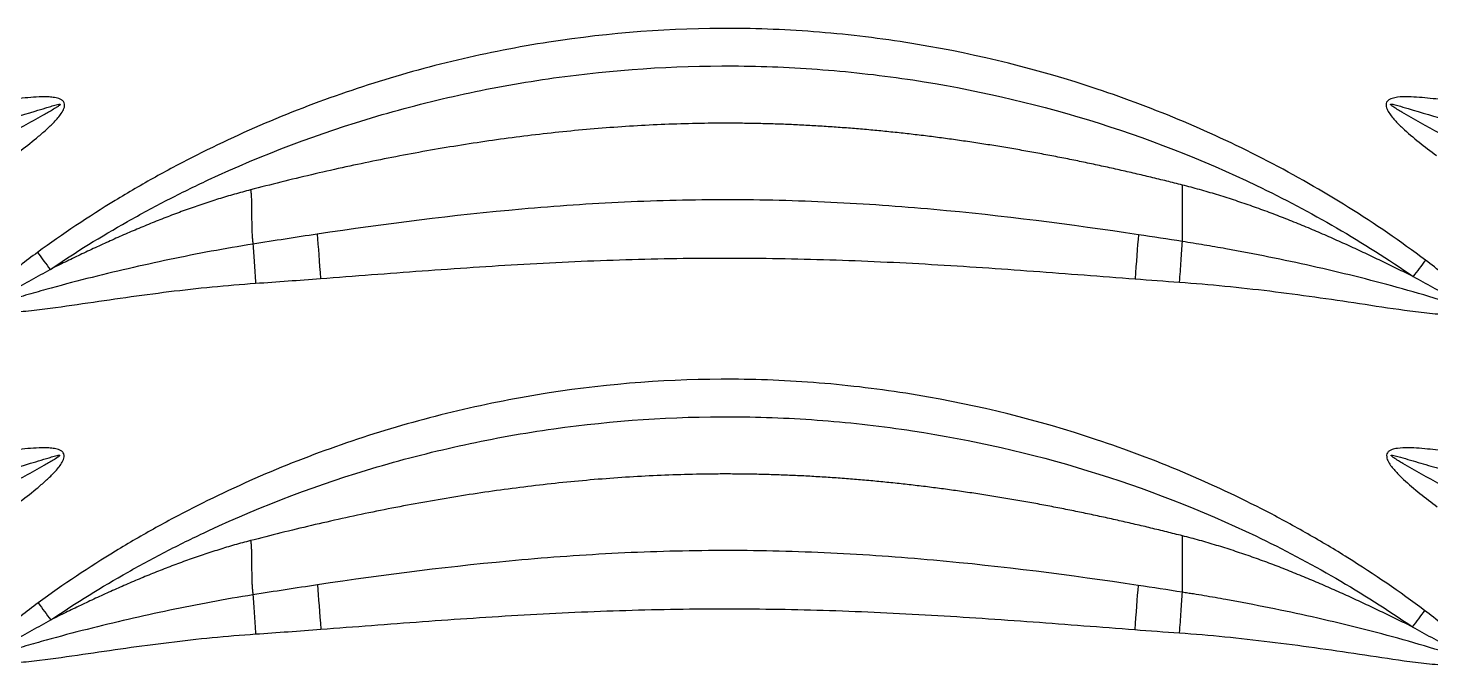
# Model space of a CAD drawing. Extents: x -2 to 78, y -19 to 124.
# Drawn here: x 28.669 to 33.668, y 35.581 to 37.851 of the extents above; entities that cross this region are included whole.
import ezdxf

# ---------------------------------------------------------------- set-up
doc = ezdxf.new("R2010")
doc.units = 0
doc.header["$MEASUREMENT"] = 0
doc.layers.add('1', color=4, linetype='Continuous')
doc.layers.add('GEOMETRY', color=2, linetype='Continuous', lineweight=25)

# ---------------------------------------------------------------- blocks, each defined once
blk = doc.blocks.new('2026 BEAM 220')
at = {"layer": 'GEOMETRY', "flags": 128}
for points in [[(31.6797, 37.1161), (31.6809, 37.099), (31.6823, 37.0809), (31.6838, 37.0618), (31.6853, 37.042), (31.6868, 37.0215), (31.6884, 37.0006), (31.69, 36.9794), (31.6916, 36.958)], [(34.6059, 37.1141), (34.6046, 37.097), (34.6033, 37.079), (34.6018, 37.06), (34.6003, 37.0403), (34.5988, 37.0199), (34.5972, 36.9991), (34.5956, 36.978), (34.594, 36.9568)], [(31.6807, 35.8663), (31.682, 35.8492), (31.6833, 35.8311), (31.6848, 35.812), (31.6863, 35.7922), (31.6878, 35.7717), (31.6894, 35.7508), (31.691, 35.7296), (31.6926, 35.7082)], [(34.6047, 35.8644), (34.6034, 35.8473), (34.602, 35.8292), (34.6006, 35.8102), (34.5991, 35.7905), (34.5975, 35.7702), (34.596, 35.7494), (34.5944, 35.7283), (34.5928, 35.707)]]:
    blk.add_lwpolyline(points, dxfattribs=at)
at = {"layer": 'GEOMETRY'}
for points, knots in [([(35.6288, 37.0234), (35.54, 37.0901), (35.4486, 37.1528), (35.2609, 37.2704), (35.1646, 37.3253), (34.869, 37.4788), (34.6663, 37.5641), (34.2506, 37.7026), (34.0374, 37.7559), (33.7642, 37.8015), (33.7092, 37.8096), (33.5995, 37.8235), (33.5446, 37.8294), (33.3801, 37.8436), (33.2706, 37.8487), (32.9422, 37.8506), (32.7237, 37.8341), (32.451, 37.7919), (32.3965, 37.7823), (32.2875, 37.761), (32.2334, 37.7493), (32.0721, 37.7111), (31.966, 37.6815), (31.6519, 37.5807), (31.4481, 37.4975), (31.2008, 37.3726), (31.1517, 37.3466), (31.0548, 37.2927), (31.0069, 37.2648), (30.8651, 37.1782), (30.7729, 37.1167), (30.6832, 37.0511)], [0, 0, 0, 0, 0.0625, 0.0625, 0.125, 0.125, 0.25, 0.25, 0.375, 0.375, 0.40625, 0.40625, 0.4375, 0.4375, 0.5, 0.5, 0.625, 0.625, 0.65625, 0.65625, 0.6875, 0.6875, 0.75, 0.75, 0.875, 0.875, 0.90625, 0.90625, 0.9375, 0.9375, 1, 1, 1, 1]), ([(30.7289, 36.9907), (30.8183, 37.0514), (30.91, 37.1081), (31.0506, 37.1876), (31.0981, 37.2132), (31.194, 37.2626), (31.2425, 37.2864), (31.4868, 37.4004), (31.6872, 37.4758), (31.9952, 37.5666), (32.0991, 37.5931), (32.3092, 37.6387), (32.4158, 37.6577), (32.735, 37.7026), (32.9481, 37.7168), (33.2682, 37.7151), (33.375, 37.7107), (33.5353, 37.6981), (33.5887, 37.693), (33.6957, 37.6807), (33.7493, 37.6736), (34.0156, 37.6331), (34.224, 37.5855), (34.6321, 37.4605), (34.8316, 37.3831), (35.1237, 37.243), (35.2191, 37.1926), (35.4054, 37.0846), (35.4964, 37.0268), (35.5851, 36.9651)], [0, 0, 0, 0, 0.0625, 0.0625, 0.09375, 0.09375, 0.125, 0.125, 0.25, 0.25, 0.3125, 0.3125, 0.375, 0.375, 0.5, 0.5, 0.5625, 0.5625, 0.59375, 0.59375, 0.625, 0.625, 0.75, 0.75, 0.875, 0.875, 0.9375, 0.9375, 1, 1, 1, 1]), ([(30.6164, 37.4092), (30.6378, 37.4252), (30.6589, 37.4415), (30.6898, 37.467), (30.7, 37.4757), (30.7199, 37.4935), (30.7297, 37.5026), (30.7483, 37.5217), (30.7573, 37.5317), (30.769, 37.548), (30.7726, 37.5536), (30.7768, 37.5628), (30.778, 37.566), (30.7795, 37.5725), (30.7799, 37.5759), (30.779, 37.5826), (30.7777, 37.5859), (30.7736, 37.5913), (30.771, 37.5934), (30.7623, 37.5986), (30.7557, 37.6005), (30.7426, 37.6033), (30.7359, 37.6041), (30.7225, 37.6051), (30.7158, 37.6053), (30.6957, 37.6054), (30.6822, 37.6048), (30.6555, 37.6031), (30.6422, 37.6019), (30.6022, 37.5978), (30.5757, 37.5944), (30.4962, 37.5837), (30.4432, 37.5757), (30.3374, 37.56), (30.2844, 37.5523), (30.1784, 37.5376), (30.1254, 37.5306), (29.9661, 37.5114), (29.8596, 37.5008), (29.7528, 37.4933)], [0, 0, 0, 0, 0.0625, 0.0625, 0.09375, 0.09375, 0.125, 0.125, 0.15625, 0.15625, 0.171875, 0.171875, 0.179687, 0.179687, 0.1875, 0.1875, 0.195312, 0.195312, 0.203125, 0.203125, 0.21875, 0.21875, 0.234375, 0.234375, 0.25, 0.25, 0.28125, 0.28125, 0.3125, 0.3125, 0.375, 0.375, 0.5, 0.5, 0.625, 0.625, 0.75, 0.75, 1, 1, 1, 1]), ([(36.4605, 37.499), (36.3565, 37.5062), (36.2527, 37.5168), (36.0976, 37.5361), (36.0459, 37.5432), (35.9427, 37.5579), (35.8912, 37.5657), (35.7881, 37.5811), (35.7365, 37.5889), (35.659, 37.5987), (35.6331, 37.6016), (35.5941, 37.6046), (35.5811, 37.6054), (35.555, 37.6059), (35.542, 37.6057), (35.5225, 37.6032), (35.5161, 37.602), (35.5068, 37.5989), (35.5037, 37.5977), (35.498, 37.5945), (35.4954, 37.5925), (35.4912, 37.5875), (35.4896, 37.5845), (35.4883, 37.578), (35.4884, 37.5746), (35.4902, 37.565), (35.493, 37.559), (35.4994, 37.5477), (35.5031, 37.5424), (35.5111, 37.5321), (35.5153, 37.5272), (35.5283, 37.5127), (35.5375, 37.5036), (35.5659, 37.4769), (35.5858, 37.4602), (35.6262, 37.4277), (35.6469, 37.412), (35.6678, 37.3966)], [0, 0, 0, 0, 0.25, 0.25, 0.375, 0.375, 0.5, 0.5, 0.625, 0.625, 0.6875, 0.6875, 0.71875, 0.71875, 0.75, 0.75, 0.765625, 0.765625, 0.773438, 0.773438, 0.78125, 0.78125, 0.789063, 0.789063, 0.796875, 0.796875, 0.8125, 0.8125, 0.828125, 0.828125, 0.84375, 0.84375, 0.875, 0.875, 0.9375, 0.9375, 1, 1, 1, 1]), ([(29.7629, 37.3489), (29.8656, 37.365), (29.9679, 37.3833), (30.1717, 37.4243), (30.2733, 37.447), (30.4246, 37.4844), (30.4749, 37.4975), (30.5752, 37.5252), (30.6251, 37.5397), (30.6873, 37.5584), (30.6998, 37.5622), (30.7184, 37.5678), (30.7247, 37.5697), (30.7371, 37.5733), (30.7434, 37.5751), (30.7528, 37.5775), (30.756, 37.5783), (30.76, 37.5789), (30.7608, 37.5789), (30.762, 37.5789), (30.7625, 37.5789), (30.7632, 37.5787), (30.7636, 37.5783), (30.7635, 37.5775), (30.7632, 37.5772), (30.7627, 37.5765), (30.7624, 37.5762), (30.7615, 37.5754), (30.7609, 37.5749), (30.7577, 37.5723), (30.7549, 37.5705), (30.7494, 37.567), (30.7467, 37.5653), (30.7327, 37.5568), (30.7213, 37.5503), (30.6872, 37.531), (30.6643, 37.5183), (30.6184, 37.4931), (30.5955, 37.4805), (30.5724, 37.4681)], [0, 0, 0, 0, 0.25, 0.25, 0.5, 0.5, 0.625, 0.625, 0.75, 0.75, 0.78125, 0.78125, 0.796875, 0.796875, 0.8125, 0.8125, 0.820312, 0.820312, 0.822266, 0.822266, 0.823242, 0.823242, 0.824219, 0.824219, 0.825195, 0.825195, 0.826172, 0.826172, 0.828125, 0.828125, 0.835937, 0.835937, 0.84375, 0.84375, 0.875, 0.875, 0.9375, 0.9375, 1, 1, 1, 1]), ([(35.7122, 37.457), (35.6674, 37.4816), (35.6226, 37.5065), (35.567, 37.5382), (35.5559, 37.5445), (35.5394, 37.5543), (35.5339, 37.5575), (35.523, 37.5642), (35.5175, 37.5676), (35.511, 37.5722), (35.5097, 37.5731), (35.5072, 37.5751), (35.5059, 37.5761), (35.5047, 37.5777), (35.5045, 37.5781), (35.5043, 37.5788), (35.5046, 37.5792), (35.5057, 37.5797), (35.5066, 37.5796), (35.5089, 37.5795), (35.5105, 37.5792), (35.5182, 37.5778), (35.5243, 37.5761), (35.5426, 37.5711), (35.5546, 37.5674), (35.6151, 37.5495), (35.6635, 37.5352), (35.7608, 37.5081), (35.8096, 37.4952), (35.9563, 37.4579), (36.0545, 37.4351), (36.2027, 37.404), (36.2522, 37.3942), (36.3266, 37.3803), (36.3514, 37.3758), (36.3886, 37.3694), (36.4073, 37.3662), (36.429, 37.3626), (36.4384, 37.3611), (36.4446, 37.36), (36.4477, 37.3595), (36.4508, 37.359)], [0, 0, 0, 0, 0.125, 0.125, 0.15625, 0.15625, 0.171875, 0.171875, 0.1875, 0.1875, 0.191406, 0.191406, 0.195313, 0.195313, 0.196289, 0.196289, 0.197266, 0.197266, 0.199219, 0.199219, 0.203125, 0.203125, 0.21875, 0.21875, 0.25, 0.25, 0.375, 0.375, 0.5, 0.5, 0.75, 0.75, 0.875, 0.875, 0.9375, 0.9375, 0.96875, 0.984375, 0.992188, 0.992188, 1, 1, 1, 1]), ([(34.7629, 37.2911), (34.7442, 37.2958), (34.7069, 37.3052), (34.6507, 37.3188), (34.5944, 37.3321), (34.538, 37.345), (34.4815, 37.3575), (34.425, 37.3696), (34.3683, 37.3813), (34.3115, 37.3925), (34.2546, 37.4033), (34.1977, 37.4136), (34.1406, 37.4235), (34.0835, 37.4328), (34.0262, 37.4417), (33.9689, 37.4501), (33.9115, 37.4581), (33.854, 37.4655), (33.7964, 37.4724), (33.7387, 37.4787), (33.681, 37.4846), (33.6232, 37.4899), (33.5654, 37.4946), (33.5075, 37.4988), (33.4495, 37.5024), (33.3916, 37.5055), (33.3335, 37.5079), (33.2755, 37.5097), (33.2174, 37.511), (33.1594, 37.5115), (33.0833, 37.5115), (32.9891, 37.5098), (32.8769, 37.5056), (32.7648, 37.4991), (32.6529, 37.4904), (32.5412, 37.4797), (32.4298, 37.4671), (32.3187, 37.4525), (32.2079, 37.436), (32.0974, 37.4177), (31.9873, 37.3978), (31.8775, 37.3761), (31.7681, 37.3528), (31.6591, 37.328), (31.5504, 37.3018), (31.4782, 37.2832), (31.4422, 37.2739)], [0, 0, 0, 0, 0.017238, 0.034478, 0.05172, 0.068963, 0.086206, 0.10345, 0.120693, 0.137935, 0.155177, 0.172417, 0.189658, 0.206897, 0.224137, 0.241378, 0.258619, 0.275862, 0.293105, 0.31035, 0.327594, 0.344839, 0.362082, 0.379325, 0.396567, 0.413808, 0.431048, 0.448287, 0.465525, 0.482763, 0.500001, 0.533328, 0.566659, 0.599993, 0.633332, 0.666672, 0.70001, 0.733344, 0.766672, 0.799998, 0.833326, 0.866658, 0.899997, 0.933337, 0.966673, 1, 1, 1, 1]), ([(31.4422, 37.2739), (31.4326, 37.2714), (31.4136, 37.2664), (31.3851, 37.2584), (31.3568, 37.2501), (31.3285, 37.2415), (31.3003, 37.2326), (31.2723, 37.2233), (31.2443, 37.2137), (31.2164, 37.2039), (31.1886, 37.1938), (31.1609, 37.1834), (31.1333, 37.1728), (31.1058, 37.1619), (31.0783, 37.1508), (31.051, 37.1395), (31.0237, 37.128), (30.9965, 37.1163), (30.9694, 37.1044), (30.9423, 37.0923), (30.9154, 37.08), (30.8885, 37.0676), (30.8616, 37.0551), (30.8349, 37.0424), (30.8082, 37.0296), (30.7815, 37.0167), (30.7549, 37.0036), (30.7372, 36.9949), (30.7284, 36.9905)], [0, 0, 0, 0, 0.038489, 0.076964, 0.115428, 0.153884, 0.192334, 0.23078, 0.269225, 0.30767, 0.346116, 0.384564, 0.423015, 0.461468, 0.499925, 0.538386, 0.576849, 0.615316, 0.653784, 0.692255, 0.730727, 0.769198, 0.80767, 0.84614, 0.884608, 0.923074, 0.961537, 1, 1, 1, 1]), ([(31.4422, 37.2739), (31.4425, 37.2719), (31.4432, 37.2677), (31.444, 37.261), (31.4446, 37.2539), (31.445, 37.2464), (31.4454, 37.2384), (31.4456, 37.2302), (31.4458, 37.2216), (31.4459, 37.2128), (31.446, 37.2037), (31.446, 37.1945), (31.4461, 37.1851), (31.4461, 37.1757), (31.4462, 37.1662), (31.4463, 37.1568), (31.4464, 37.1474), (31.4466, 37.1382), (31.4469, 37.1291), (31.4473, 37.1203), (31.4478, 37.1117), (31.4483, 37.1034), (31.449, 37.0955), (31.4498, 37.0879), (31.4505, 37.0831), (31.4508, 37.0807)], [0, 0, 0, 0, 0.03336, 0.068556, 0.105496, 0.144074, 0.184168, 0.225648, 0.268375, 0.312207, 0.356995, 0.402591, 0.448843, 0.495597, 0.542701, 0.590001, 0.637346, 0.684583, 0.731562, 0.778137, 0.824163, 0.869496, 0.914001, 0.957545, 1, 1, 1, 1]), ([(34.7629, 37.0899), (34.7629, 37.0923), (34.763, 37.0971), (34.763, 37.1045), (34.763, 37.1121), (34.763, 37.1199), (34.763, 37.1279), (34.763, 37.136), (34.7629, 37.1481), (34.7628, 37.1642), (34.7628, 37.1843), (34.7629, 37.2041), (34.7629, 37.2232), (34.7629, 37.2416), (34.7629, 37.259), (34.7629, 37.2755), (34.7629, 37.2859), (34.7629, 37.2911)], [0, 0, 0, 0, 0.041334, 0.082695, 0.124086, 0.165505, 0.206953, 0.24843, 0.289936, 0.389812, 0.486522, 0.580059, 0.670416, 0.75759, 0.841579, 0.922381, 1, 1, 1, 1]), ([(35.585, 36.965), (35.5661, 36.9743), (35.5282, 36.9931), (35.4712, 37.0208), (35.414, 37.048), (35.3565, 37.0746), (35.2988, 37.1007), (35.2407, 37.1259), (35.1823, 37.1504), (35.1236, 37.1739), (35.0645, 37.1965), (35.005, 37.2179), (34.9451, 37.2382), (34.8848, 37.2573), (34.8241, 37.2751), (34.7833, 37.2857), (34.7629, 37.2911)], [0, 0, 0, 0, 0.071434, 0.142876, 0.21432, 0.285764, 0.357202, 0.428632, 0.50005, 0.571457, 0.642854, 0.714247, 0.785644, 0.857057, 0.928503, 1, 1, 1, 1]), ([(34.6059, 37.1141), (34.3638, 37.1505), (34.121, 37.1819), (33.7549, 37.2149), (33.6325, 37.2236), (33.3877, 37.2353), (33.2652, 37.2385), (33.0203, 37.2387), (32.8977, 37.2358), (32.6526, 37.2243), (32.5304, 37.2159), (32.1645, 37.1834), (31.9218, 37.1523), (31.6797, 37.1161)], [0, 0, 0, 0, 0.25, 0.25, 0.375, 0.375, 0.5, 0.5, 0.625, 0.625, 0.75, 0.75, 1, 1, 1, 1]), ([(30.6832, 37.0511), (30.6622, 37.0358), (30.6414, 37.02), (30.6007, 36.9876), (30.5807, 36.9709), (30.5521, 36.9443), (30.5428, 36.9352), (30.5295, 36.9209), (30.5252, 36.916), (30.517, 36.9058), (30.5131, 36.9005), (30.5062, 36.8895), (30.5031, 36.8836), (30.5002, 36.8742), (30.4996, 36.871), (30.4996, 36.8645), (30.5003, 36.8611), (30.5033, 36.8552), (30.5055, 36.8527), (30.5107, 36.8487), (30.5136, 36.8471), (30.5226, 36.8433), (30.5289, 36.8418), (30.5418, 36.8397), (30.5483, 36.8391), (30.5612, 36.8383), (30.5677, 36.8382), (30.587, 36.8382), (30.5999, 36.8388), (30.6386, 36.8415), (30.6644, 36.8442), (30.7414, 36.8536), (30.7926, 36.8611), (30.895, 36.8761), (30.9462, 36.8837), (31.0486, 36.8981), (31.0999, 36.9049), (31.2539, 36.9239), (31.3568, 36.9342), (31.4602, 36.9412)], [0, 0, 0, 0, 0.0625, 0.0625, 0.125, 0.125, 0.15625, 0.15625, 0.171875, 0.171875, 0.1875, 0.1875, 0.203125, 0.203125, 0.210937, 0.210937, 0.21875, 0.21875, 0.226562, 0.226562, 0.234375, 0.234375, 0.25, 0.25, 0.265625, 0.265625, 0.28125, 0.28125, 0.3125, 0.3125, 0.375, 0.375, 0.5, 0.5, 0.625, 0.625, 0.75, 0.75, 1, 1, 1, 1]), ([(31.4507, 37.0807), (31.3514, 37.0648), (31.2523, 37.0463), (31.0552, 37.005), (30.957, 36.9823), (30.8105, 36.9452), (30.7618, 36.9323), (30.689, 36.9121), (30.6648, 36.9052), (30.6164, 36.8912), (30.5922, 36.8841), (30.5559, 36.8736), (30.5439, 36.87), (30.5286, 36.8663), (30.5255, 36.8656), (30.5208, 36.8648), (30.5192, 36.8646), (30.5173, 36.8646), (30.5169, 36.8647), (30.5161, 36.8649), (30.5157, 36.8651), (30.5155, 36.8659), (30.5157, 36.8663), (30.5161, 36.867), (30.5164, 36.8673), (30.5177, 36.8687), (30.5189, 36.8697), (30.5214, 36.8717), (30.5226, 36.8726), (30.5265, 36.8753), (30.5291, 36.877), (30.5423, 36.8855), (30.5531, 36.8918), (30.5747, 36.9044), (30.5856, 36.9107), (30.6183, 36.9293), (30.6402, 36.9415), (30.673, 36.9598), (30.684, 36.9659), (30.7059, 36.978), (30.7168, 36.9841), (30.7279, 36.9901)], [0, 0, 0, 0, 0.25, 0.25, 0.5, 0.5, 0.625, 0.625, 0.6875, 0.6875, 0.75, 0.75, 0.78125, 0.78125, 0.789063, 0.789063, 0.792969, 0.792969, 0.793945, 0.793945, 0.794922, 0.794922, 0.795898, 0.795898, 0.796875, 0.796875, 0.800781, 0.800781, 0.804688, 0.804688, 0.8125, 0.8125, 0.84375, 0.84375, 0.875, 0.875, 0.9375, 0.9375, 0.96875, 0.96875, 1, 1, 1, 1]), ([(31.4507, 37.0807), (31.4521, 37.0602), (31.4537, 37.0377), (31.4568, 36.9906), (31.4585, 36.9659), (31.4602, 36.9412)], [0, 0, 0, 0, 0.5, 0.5, 1, 1, 1, 1]), ([(34.7526, 36.945), (34.7545, 36.9708), (34.7563, 36.9966), (34.7598, 37.0456), (34.7614, 37.0689), (34.7629, 37.0899)], [0, 0, 0, 0, 0.5, 0.5, 1, 1, 1, 1]), ([(35.585, 36.965), (35.6081, 36.9525), (35.6311, 36.9399), (35.6771, 36.9145), (35.7001, 36.9018), (35.7344, 36.8824), (35.7458, 36.8759), (35.7598, 36.8673), (35.7625, 36.8656), (35.7666, 36.8628), (35.768, 36.8619), (35.7699, 36.8603), (35.7705, 36.8598), (35.7714, 36.859), (35.7717, 36.8587), (35.7723, 36.8581), (35.7725, 36.8577), (35.7726, 36.8571), (35.7726, 36.8569), (35.7723, 36.8566), (35.7721, 36.8565), (35.7715, 36.8563), (35.7711, 36.8563), (35.7699, 36.8563), (35.7691, 36.8564), (35.7666, 36.8568), (35.765, 36.8571), (35.7603, 36.8582), (35.7571, 36.8591), (35.7414, 36.8634), (35.7289, 36.8673), (35.7039, 36.8749), (35.6914, 36.8787), (35.629, 36.8977), (35.5788, 36.9124), (35.4781, 36.9402), (35.4276, 36.9534), (35.2755, 36.9912), (35.1735, 37.0139), (35.02, 37.0449), (34.9687, 37.0547), (34.8917, 37.0685), (34.8659, 37.073), (34.8274, 37.0795), (34.8145, 37.0817), (34.7887, 37.0858), (34.7759, 37.0879), (34.7629, 37.0899)], [0, 0, 0, 0, 0.0625, 0.0625, 0.125, 0.125, 0.15625, 0.15625, 0.164062, 0.164062, 0.167969, 0.167969, 0.169922, 0.169922, 0.170898, 0.170898, 0.171875, 0.171875, 0.172363, 0.172363, 0.172852, 0.172852, 0.173828, 0.173828, 0.175781, 0.175781, 0.179687, 0.179687, 0.1875, 0.1875, 0.21875, 0.21875, 0.25, 0.25, 0.375, 0.375, 0.5, 0.5, 0.75, 0.75, 0.875, 0.875, 0.9375, 0.9375, 0.96875, 0.96875, 1, 1, 1, 1]), ([(31.6916, 36.958), (31.8124, 36.9671), (31.9332, 36.9766), (32.1748, 36.9942), (32.2956, 37.0024), (32.5374, 37.0162), (32.6584, 37.0217), (32.9006, 37.0292), (33.0217, 37.0312), (33.2639, 37.031), (33.3849, 37.0289), (33.627, 37.0211), (33.7481, 37.0155), (33.99, 37.0015), (34.1108, 36.9932), (34.3524, 36.9754), (34.4732, 36.9659), (34.594, 36.9568)], [0, 0, 0, 0, 0.125, 0.125, 0.25, 0.25, 0.375, 0.375, 0.5, 0.5, 0.625, 0.625, 0.75, 0.75, 0.875, 0.875, 1, 1, 1, 1]), ([(34.7526, 36.945), (34.8601, 36.9374), (34.9672, 36.9266), (35.1275, 36.9071), (35.1808, 36.9), (35.2874, 36.885), (35.3406, 36.8771), (35.4471, 36.8611), (35.5003, 36.8529), (35.5803, 36.8419), (35.607, 36.8384), (35.6471, 36.8341), (35.6605, 36.8329), (35.6873, 36.8309), (35.7007, 36.8302), (35.7209, 36.8301), (35.7276, 36.8302), (35.741, 36.8309), (35.7478, 36.8316), (35.761, 36.8338), (35.7676, 36.8354), (35.7768, 36.8398), (35.7797, 36.8416), (35.7846, 36.8462), (35.7866, 36.849), (35.7887, 36.8555), (35.7889, 36.859), (35.7881, 36.8657), (35.7871, 36.8689), (35.7834, 36.8783), (35.78, 36.8841), (35.7687, 36.9007), (35.7598, 36.9107), (35.7414, 36.9299), (35.7318, 36.939), (35.712, 36.9569), (35.7019, 36.9655), (35.6712, 36.9911), (35.6501, 37.0075), (35.6288, 37.0234)], [0, 0, 0, 0, 0.25, 0.25, 0.375, 0.375, 0.5, 0.5, 0.625, 0.625, 0.6875, 0.6875, 0.71875, 0.71875, 0.75, 0.75, 0.765625, 0.765625, 0.78125, 0.78125, 0.796875, 0.796875, 0.804687, 0.804687, 0.8125, 0.8125, 0.820312, 0.820312, 0.828125, 0.828125, 0.84375, 0.84375, 0.875, 0.875, 0.90625, 0.90625, 0.9375, 0.9375, 1, 1, 1, 1]), ([(35.6259, 35.7751), (35.5371, 35.8416), (35.4457, 35.9041), (35.3051, 35.9922), (35.2576, 36.0205), (35.1615, 36.0754), (35.1128, 36.1019), (34.8667, 36.2295), (34.6642, 36.3146), (34.2489, 36.4528), (34.036, 36.5059), (33.7631, 36.5515), (33.7081, 36.5596), (33.5985, 36.5734), (33.5437, 36.5793), (33.3795, 36.5934), (33.27, 36.5985), (32.942, 36.6004), (32.7238, 36.584), (32.4514, 36.5418), (32.3969, 36.5322), (32.2881, 36.5109), (32.234, 36.4992), (32.0729, 36.4611), (31.9669, 36.4316), (31.6532, 36.3309), (31.4496, 36.2479), (31.2025, 36.1232), (31.1534, 36.0972), (31.0566, 36.0434), (31.0088, 36.0156), (30.8671, 35.9292), (30.775, 35.8677), (30.6854, 35.8023)], [0, 0, 0, 0, 0.0625, 0.0625, 0.09375, 0.09375, 0.125, 0.125, 0.25, 0.25, 0.375, 0.375, 0.40625, 0.40625, 0.4375, 0.4375, 0.5, 0.5, 0.625, 0.625, 0.65625, 0.65625, 0.6875, 0.6875, 0.75, 0.75, 0.875, 0.875, 0.90625, 0.90625, 0.9375, 0.9375, 1, 1, 1, 1]), ([(30.7311, 35.7418), (30.8204, 35.8023), (30.912, 35.859), (31.0526, 35.9384), (31.0999, 35.9639), (31.1957, 36.0132), (31.2442, 36.0369), (31.4882, 36.1507), (31.6885, 36.226), (31.9961, 36.3167), (32.0999, 36.3431), (32.3098, 36.3886), (32.4162, 36.4075), (32.735, 36.4524), (32.9479, 36.4666), (33.2676, 36.4649), (33.3743, 36.4605), (33.5344, 36.448), (33.5878, 36.4429), (33.6946, 36.4307), (33.7481, 36.4235), (34.0141, 36.3831), (34.2224, 36.3357), (34.63, 36.2109), (34.8293, 36.1337), (35.1211, 35.9939), (35.2164, 35.9437), (35.4025, 35.8358), (35.4934, 35.7782), (35.5821, 35.7166)], [0, 0, 0, 0, 0.0625, 0.0625, 0.09375, 0.09375, 0.125, 0.125, 0.25, 0.25, 0.3125, 0.3125, 0.375, 0.375, 0.5, 0.5, 0.5625, 0.5625, 0.59375, 0.59375, 0.625, 0.625, 0.75, 0.75, 0.875, 0.875, 0.9375, 0.9375, 1, 1, 1, 1]), ([(30.6144, 36.1581), (30.6358, 36.1741), (30.657, 36.1904), (30.6879, 36.2159), (30.698, 36.2245), (30.718, 36.2423), (30.7277, 36.2515), (30.7464, 36.2705), (30.7554, 36.2804), (30.7672, 36.2967), (30.7708, 36.3023), (30.7751, 36.3113), (30.7763, 36.3145), (30.778, 36.321), (30.7785, 36.3244), (30.7778, 36.3312), (30.7767, 36.3345), (30.7728, 36.34), (30.7703, 36.3423), (30.7617, 36.3477), (30.7552, 36.3497), (30.7421, 36.3526), (30.7354, 36.3534), (30.722, 36.3545), (30.7153, 36.3547), (30.6952, 36.3549), (30.6818, 36.3543), (30.6551, 36.3526), (30.6417, 36.3514), (30.6018, 36.3474), (30.5753, 36.344), (30.4958, 36.3334), (30.4429, 36.3254), (30.3371, 36.3098), (30.2842, 36.302), (30.1782, 36.2873), (30.1252, 36.2804), (29.966, 36.2612), (29.8596, 36.2506), (29.7528, 36.2431)], [0, 0, 0, 0, 0.0625, 0.0625, 0.09375, 0.09375, 0.125, 0.125, 0.15625, 0.15625, 0.171875, 0.171875, 0.179688, 0.179688, 0.1875, 0.1875, 0.195313, 0.195313, 0.203125, 0.203125, 0.21875, 0.21875, 0.234375, 0.234375, 0.25, 0.25, 0.28125, 0.28125, 0.3125, 0.3125, 0.375, 0.375, 0.5, 0.5, 0.625, 0.625, 0.75, 0.75, 1, 1, 1, 1]), ([(36.4604, 36.2488), (36.3564, 36.2559), (36.2526, 36.2665), (36.0974, 36.2859), (36.0458, 36.2929), (35.9425, 36.3076), (35.891, 36.3153), (35.7878, 36.3307), (35.7362, 36.3384), (35.6586, 36.3481), (35.6327, 36.3511), (35.5937, 36.354), (35.5807, 36.3547), (35.5546, 36.355), (35.5415, 36.3547), (35.5222, 36.3519), (35.5158, 36.3506), (35.5066, 36.3471), (35.5036, 36.3457), (35.4981, 36.3421), (35.4956, 36.3399), (35.492, 36.3344), (35.4909, 36.3312), (35.4903, 36.3247), (35.4907, 36.3214), (35.4931, 36.3119), (35.496, 36.306), (35.5027, 36.2949), (35.5066, 36.2896), (35.5146, 36.2794), (35.5188, 36.2746), (35.5318, 36.2603), (35.541, 36.2512), (35.5693, 36.2248), (35.5891, 36.2082), (35.6294, 36.1759), (35.6499, 36.1602), (35.6708, 36.1449)], [0, 0, 0, 0, 0.25, 0.25, 0.375, 0.375, 0.5, 0.5, 0.625, 0.625, 0.6875, 0.6875, 0.71875, 0.71875, 0.75, 0.75, 0.765625, 0.765625, 0.773438, 0.773438, 0.78125, 0.78125, 0.789063, 0.789063, 0.796875, 0.796875, 0.8125, 0.8125, 0.828125, 0.828125, 0.84375, 0.84375, 0.875, 0.875, 0.9375, 0.9375, 1, 1, 1, 1]), ([(29.7629, 36.0988), (29.8659, 36.1149), (29.9685, 36.1334), (30.1728, 36.1745), (30.2746, 36.1972), (30.4264, 36.2348), (30.4768, 36.2479), (30.5773, 36.2757), (30.6273, 36.2903), (30.6897, 36.309), (30.7022, 36.3128), (30.7209, 36.3184), (30.7272, 36.3203), (30.7397, 36.3239), (30.746, 36.3257), (30.7539, 36.3275), (30.7555, 36.3278), (30.7579, 36.3282), (30.7587, 36.3283), (30.7599, 36.3283), (30.7603, 36.3283), (30.7612, 36.3283), (30.7616, 36.3282), (30.7622, 36.3277), (30.7622, 36.3272), (30.7618, 36.3265), (30.7615, 36.3262), (30.7607, 36.3253), (30.7601, 36.3247), (30.7582, 36.3232), (30.7569, 36.3223), (30.7503, 36.3176), (30.7448, 36.3143), (30.7282, 36.3044), (30.717, 36.298), (30.6834, 36.279), (30.6609, 36.2665), (30.6157, 36.2417), (30.5931, 36.2294), (30.5704, 36.2171)], [0, 0, 0, 0, 0.25, 0.25, 0.5, 0.5, 0.625, 0.625, 0.75, 0.75, 0.78125, 0.78125, 0.796875, 0.796875, 0.8125, 0.8125, 0.816406, 0.816406, 0.818359, 0.818359, 0.819336, 0.819336, 0.820313, 0.820313, 0.821289, 0.821289, 0.822266, 0.822266, 0.824219, 0.824219, 0.828125, 0.828125, 0.84375, 0.84375, 0.875, 0.875, 0.9375, 0.9375, 1, 1, 1, 1]), ([(35.7153, 36.2054), (35.6706, 36.23), (35.6261, 36.2548), (35.5707, 36.2863), (35.5596, 36.2926), (35.5432, 36.3023), (35.5377, 36.3055), (35.5268, 36.3121), (35.5214, 36.3155), (35.5135, 36.3209), (35.5108, 36.3227), (35.5079, 36.3254), (35.5073, 36.3259), (35.5066, 36.3269), (35.5064, 36.3273), (35.5064, 36.3281), (35.5068, 36.3284), (35.5079, 36.3288), (35.5087, 36.3287), (35.5103, 36.3286), (35.5111, 36.3285), (35.515, 36.328), (35.5181, 36.3273), (35.5242, 36.3258), (35.5272, 36.325), (35.5425, 36.3208), (35.5545, 36.3172), (35.5908, 36.3065), (35.615, 36.2993), (35.6635, 36.2852), (35.6878, 36.2783), (35.7607, 36.258), (35.8095, 36.245), (35.9562, 36.2077), (36.0545, 36.1849), (36.2026, 36.1539), (36.2521, 36.1441), (36.3265, 36.1302), (36.3513, 36.1257), (36.3886, 36.1193), (36.4073, 36.1161), (36.4259, 36.113), (36.4384, 36.111), (36.4445, 36.11), (36.4508, 36.1089)], [0, 0, 0, 0, 0.125, 0.125, 0.15625, 0.15625, 0.171875, 0.171875, 0.1875, 0.1875, 0.195312, 0.195312, 0.197266, 0.197266, 0.198242, 0.198242, 0.199219, 0.199219, 0.201172, 0.201172, 0.203125, 0.203125, 0.210937, 0.210937, 0.21875, 0.21875, 0.25, 0.25, 0.3125, 0.3125, 0.375, 0.375, 0.5, 0.5, 0.75, 0.75, 0.875, 0.875, 0.9375, 0.9375, 0.96875, 0.984375, 0.984375, 1, 1, 1, 1]), ([(34.7629, 36.0411), (34.7442, 36.0458), (34.7069, 36.0552), (34.6507, 36.0688), (34.5944, 36.0821), (34.538, 36.095), (34.4815, 36.1075), (34.425, 36.1196), (34.3683, 36.1313), (34.3115, 36.1425), (34.2546, 36.1533), (34.1977, 36.1636), (34.1406, 36.1735), (34.0835, 36.1828), (34.0262, 36.1917), (33.9689, 36.2001), (33.9115, 36.2081), (33.854, 36.2155), (33.7964, 36.2224), (33.7387, 36.2287), (33.681, 36.2346), (33.6232, 36.2399), (33.5654, 36.2446), (33.5075, 36.2488), (33.4495, 36.2524), (33.3916, 36.2555), (33.3335, 36.2579), (33.2755, 36.2597), (33.2174, 36.261), (33.1594, 36.2615), (33.0833, 36.2615), (32.9891, 36.2598), (32.8769, 36.2556), (32.7648, 36.2491), (32.6529, 36.2404), (32.5412, 36.2297), (32.4298, 36.2171), (32.3187, 36.2025), (32.2079, 36.186), (32.0974, 36.1677), (31.9873, 36.1478), (31.8775, 36.1261), (31.7681, 36.1028), (31.6591, 36.078), (31.5504, 36.0518), (31.4782, 36.0332), (31.4422, 36.0239)], [0, 0, 0, 0, 0.0172382, 0.0344782, 0.0517199, 0.0689628, 0.0862062, 0.1034498, 0.1206929, 0.1379353, 0.1551768, 0.1724175, 0.1896576, 0.2068974, 0.2241373, 0.2413776, 0.2586189, 0.2758616, 0.2931055, 0.3103499, 0.3275945, 0.3448388, 0.3620825, 0.3793254, 0.3965673, 0.4138081, 0.431048, 0.4482869, 0.465525, 0.4827628, 0.5000005, 0.5333278, 0.5666585, 0.5999934, 0.6333318, 0.6666718, 0.7000105, 0.733344, 0.7666719, 0.7999979, 0.8333258, 0.8666582, 0.8999965, 0.9333369, 0.9666729, 1, 1, 1, 1]), ([(31.4422, 36.0239), (31.4327, 36.0214), (31.4137, 36.0164), (31.3853, 36.0085), (31.357, 36.0002), (31.3289, 35.9916), (31.3008, 35.9827), (31.2728, 35.9735), (31.2449, 35.964), (31.2171, 35.9542), (31.1894, 35.9441), (31.1618, 35.9338), (31.1343, 35.9232), (31.1068, 35.9124), (31.0795, 35.9013), (31.0522, 35.89), (31.025, 35.8786), (30.9979, 35.8669), (30.9709, 35.855), (30.9439, 35.843), (30.917, 35.8308), (30.8902, 35.8184), (30.8634, 35.8059), (30.8368, 35.7933), (30.8101, 35.7805), (30.7836, 35.7677), (30.757, 35.7547), (30.7394, 35.7459), (30.7306, 35.7416)], [0, 0, 0, 0, 0.03849, 0.076965, 0.115428, 0.153884, 0.192334, 0.230781, 0.269226, 0.30767, 0.346116, 0.384564, 0.423015, 0.461468, 0.499925, 0.538386, 0.576849, 0.615315, 0.653784, 0.692254, 0.730726, 0.769198, 0.807669, 0.84614, 0.884608, 0.923074, 0.961537, 1, 1, 1, 1]), ([(31.4422, 36.0239), (31.4425, 36.0219), (31.4432, 36.0177), (31.444, 36.011), (31.4446, 36.0039), (31.445, 35.9964), (31.4454, 35.9885), (31.4456, 35.9802), (31.4458, 35.9716), (31.4459, 35.9628), (31.446, 35.9537), (31.446, 35.9445), (31.4461, 35.9351), (31.4461, 35.9257), (31.4462, 35.9163), (31.4463, 35.9068), (31.4464, 35.8975), (31.4466, 35.8882), (31.4469, 35.8792), (31.4473, 35.8703), (31.4477, 35.8618), (31.4483, 35.8535), (31.449, 35.8455), (31.4498, 35.838), (31.4505, 35.8331), (31.4508, 35.8308)], [0, 0, 0, 0, 0.033359, 0.068553, 0.105491, 0.144066, 0.184156, 0.225632, 0.268355, 0.312182, 0.356966, 0.402558, 0.448806, 0.495558, 0.542659, 0.589958, 0.637301, 0.684539, 0.73152, 0.778098, 0.824128, 0.869468, 0.913981, 0.957533, 1, 1, 1, 1]), ([(34.7629, 35.84), (34.7629, 35.8424), (34.763, 35.8472), (34.763, 35.8546), (34.763, 35.8622), (34.763, 35.87), (34.763, 35.8779), (34.763, 35.886), (34.7629, 35.8981), (34.7628, 35.9142), (34.7628, 35.9343), (34.7629, 35.9541), (34.7629, 35.9732), (34.7629, 35.9916), (34.7629, 36.009), (34.7629, 36.0255), (34.7629, 36.0359), (34.7629, 36.0411)], [0, 0, 0, 0, 0.041281, 0.082591, 0.123929, 0.165296, 0.206691, 0.248116, 0.289569, 0.389496, 0.486256, 0.579841, 0.670246, 0.757465, 0.841497, 0.922341, 1, 1, 1, 1]), ([(35.582, 35.7165), (35.5631, 35.7258), (35.5254, 35.7445), (35.4686, 35.772), (35.4116, 35.7991), (35.3544, 35.8256), (35.2968, 35.8515), (35.239, 35.8767), (35.1808, 35.901), (35.1223, 35.9245), (35.0633, 35.9469), (35.0041, 35.9683), (34.9444, 35.9885), (34.8843, 36.0074), (34.8239, 36.0251), (34.7832, 36.0357), (34.7629, 36.0411)], [0, 0, 0, 0, 0.071435, 0.142876, 0.214321, 0.285765, 0.357203, 0.428632, 0.50005, 0.571456, 0.642853, 0.714246, 0.785644, 0.857057, 0.928502, 1, 1, 1, 1]), ([(34.6047, 35.8644), (34.3627, 35.9007), (34.1201, 35.9321), (33.7543, 35.965), (33.632, 35.9736), (33.3874, 35.9854), (33.265, 35.9885), (33.0203, 35.9887), (32.8978, 35.9858), (32.6529, 35.9744), (32.5307, 35.9659), (32.1652, 35.9335), (31.9226, 35.9025), (31.6807, 35.8663)], [0, 0, 0, 0, 0.25, 0.25, 0.375, 0.375, 0.5, 0.5, 0.625, 0.625, 0.75, 0.75, 1, 1, 1, 1]), ([(30.6854, 35.8023), (30.6644, 35.787), (30.6436, 35.7713), (30.6029, 35.7388), (30.5829, 35.7221), (30.5542, 35.6956), (30.5449, 35.6865), (30.5316, 35.6722), (30.5273, 35.6673), (30.5191, 35.6572), (30.5151, 35.6519), (30.5081, 35.6409), (30.505, 35.6351), (30.502, 35.6258), (30.5013, 35.6225), (30.5011, 35.616), (30.5016, 35.6127), (30.5043, 35.6067), (30.5064, 35.6041), (30.5114, 35.5999), (30.5143, 35.5982), (30.5233, 35.5942), (30.5296, 35.5927), (30.5424, 35.5904), (30.5489, 35.5898), (30.5618, 35.589), (30.5683, 35.5888), (30.5876, 35.5888), (30.6005, 35.5894), (30.6392, 35.592), (30.6649, 35.5947), (30.7419, 35.604), (30.7931, 35.6115), (30.8954, 35.6264), (30.9466, 35.634), (31.049, 35.6484), (31.1002, 35.6552), (31.2541, 35.6741), (31.3569, 35.6844), (31.4601, 35.6914)], [0, 0, 0, 0, 0.0625, 0.0625, 0.125, 0.125, 0.15625, 0.15625, 0.171875, 0.171875, 0.1875, 0.1875, 0.203125, 0.203125, 0.210937, 0.210937, 0.21875, 0.21875, 0.226562, 0.226562, 0.234375, 0.234375, 0.25, 0.25, 0.265625, 0.265625, 0.28125, 0.28125, 0.3125, 0.3125, 0.375, 0.375, 0.5, 0.5, 0.625, 0.625, 0.75, 0.75, 1, 1, 1, 1]), ([(31.4507, 35.8308), (31.3515, 35.8149), (31.2525, 35.7964), (31.0556, 35.7552), (30.9575, 35.7326), (30.8112, 35.6955), (30.7625, 35.6826), (30.6898, 35.6624), (30.6655, 35.6556), (30.6172, 35.6416), (30.5931, 35.6345), (30.5568, 35.624), (30.5448, 35.6204), (30.5295, 35.6168), (30.5264, 35.6161), (30.5217, 35.6154), (30.5201, 35.6151), (30.5182, 35.6154), (30.5178, 35.6155), (30.5171, 35.6159), (30.5171, 35.6164), (30.5174, 35.6175), (30.518, 35.6181), (30.5208, 35.621), (30.5234, 35.6227), (30.5285, 35.6263), (30.5311, 35.628), (30.5443, 35.6365), (30.5551, 35.6429), (30.5768, 35.6555), (30.5877, 35.6617), (30.6204, 35.6803), (30.6423, 35.6926), (30.6861, 35.717), (30.708, 35.7291), (30.7301, 35.7412)], [0, 0, 0, 0, 0.25, 0.25, 0.5, 0.5, 0.625, 0.625, 0.6875, 0.6875, 0.75, 0.75, 0.78125, 0.78125, 0.789062, 0.789062, 0.792969, 0.792969, 0.793945, 0.793945, 0.794922, 0.794922, 0.796875, 0.796875, 0.804687, 0.804687, 0.8125, 0.8125, 0.84375, 0.84375, 0.875, 0.875, 0.9375, 0.9375, 1, 1, 1, 1]), ([(31.4507, 35.8308), (31.4521, 35.8103), (31.4536, 35.7878), (31.4568, 35.7407), (31.4585, 35.716), (31.4601, 35.6914)], [0, 0, 0, 0, 0.5, 0.5, 1, 1, 1, 1]), ([(34.7526, 35.6952), (34.7545, 35.721), (34.7563, 35.7467), (34.7598, 35.7958), (34.7615, 35.819), (34.7629, 35.84)], [0, 0, 0, 0, 0.5, 0.5, 1, 1, 1, 1]), ([(35.582, 35.7165), (35.6046, 35.7042), (35.6273, 35.6918), (35.6724, 35.667), (35.695, 35.6545), (35.7286, 35.6355), (35.7398, 35.6291), (35.7536, 35.6208), (35.7564, 35.6191), (35.7618, 35.6156), (35.7645, 35.6139), (35.7677, 35.6114), (35.7683, 35.6109), (35.7695, 35.6098), (35.7701, 35.6092), (35.7705, 35.6083), (35.7705, 35.608), (35.7703, 35.6077), (35.7701, 35.6075), (35.7696, 35.6073), (35.7691, 35.6073), (35.7679, 35.6073), (35.7671, 35.6074), (35.763, 35.6079), (35.7599, 35.6087), (35.7504, 35.6112), (35.7441, 35.613), (35.7315, 35.6167), (35.7253, 35.6186), (35.7065, 35.6243), (35.6939, 35.6282), (35.6313, 35.6472), (35.581, 35.6619), (35.4801, 35.6898), (35.4294, 35.7031), (35.277, 35.741), (35.1747, 35.7638), (35.0207, 35.7949), (34.9693, 35.8047), (34.892, 35.8186), (34.8662, 35.8231), (34.8275, 35.8296), (34.8082, 35.8328), (34.7856, 35.8364), (34.7759, 35.838), (34.7694, 35.839), (34.7661, 35.8395), (34.7629, 35.84)], [0, 0, 0, 0, 0.0625, 0.0625, 0.125, 0.125, 0.15625, 0.15625, 0.164062, 0.164062, 0.171875, 0.171875, 0.173828, 0.173828, 0.175781, 0.175781, 0.17627, 0.17627, 0.176758, 0.176758, 0.177734, 0.177734, 0.179687, 0.179687, 0.1875, 0.1875, 0.203125, 0.203125, 0.21875, 0.21875, 0.25, 0.25, 0.375, 0.375, 0.5, 0.5, 0.75, 0.75, 0.875, 0.875, 0.9375, 0.9375, 0.96875, 0.984375, 0.992187, 0.992187, 1, 1, 1, 1]), ([(31.6926, 35.7082), (31.8133, 35.7173), (31.934, 35.7268), (32.1754, 35.7444), (32.2961, 35.7525), (32.5378, 35.7663), (32.6587, 35.7718), (32.9007, 35.7793), (33.0217, 35.7812), (33.2637, 35.7811), (33.3846, 35.779), (33.6266, 35.7713), (33.7475, 35.7656), (33.9892, 35.7516), (34.11, 35.7434), (34.3514, 35.7257), (34.4721, 35.7162), (34.5928, 35.707)], [0, 0, 0, 0, 0.125, 0.125, 0.25, 0.25, 0.375, 0.375, 0.5, 0.5, 0.625, 0.625, 0.75, 0.75, 0.875, 0.875, 1, 1, 1, 1]), ([(34.7526, 35.6952), (34.86, 35.6876), (34.9671, 35.6768), (35.1272, 35.6574), (35.1805, 35.6503), (35.287, 35.6354), (35.3402, 35.6275), (35.4465, 35.6116), (35.4997, 35.6035), (35.5796, 35.5925), (35.6063, 35.5891), (35.6464, 35.5849), (35.6597, 35.5836), (35.6865, 35.5817), (35.7, 35.581), (35.7201, 35.581), (35.7268, 35.5811), (35.7402, 35.5819), (35.747, 35.5826), (35.7602, 35.5851), (35.7668, 35.5868), (35.7758, 35.5914), (35.7786, 35.5933), (35.7833, 35.5981), (35.785, 35.6012), (35.7867, 35.6078), (35.7867, 35.6112), (35.7856, 35.6178), (35.7846, 35.6211), (35.7807, 35.6304), (35.7772, 35.6361), (35.7658, 35.6526), (35.7569, 35.6626), (35.7384, 35.6817), (35.7288, 35.6908), (35.709, 35.7086), (35.6989, 35.7173), (35.6682, 35.7428), (35.6472, 35.7591), (35.6259, 35.7751)], [0, 0, 0, 0, 0.25, 0.25, 0.375, 0.375, 0.5, 0.5, 0.625, 0.625, 0.6875, 0.6875, 0.71875, 0.71875, 0.75, 0.75, 0.765625, 0.765625, 0.78125, 0.78125, 0.796875, 0.796875, 0.804687, 0.804687, 0.8125, 0.8125, 0.820312, 0.820312, 0.828125, 0.828125, 0.84375, 0.84375, 0.875, 0.875, 0.90625, 0.90625, 0.9375, 0.9375, 1, 1, 1, 1])]:
    blk.add_open_spline(points, degree=3, knots=knots, dxfattribs=at)
for points in [[(31.6797, 37.1161), (31.6033, 37.1047), (31.527, 37.0928), (31.4508, 37.0807)], [(34.7629, 37.0899), (34.7106, 37.0982), (34.6583, 37.1062), (34.6059, 37.1141)], [(30.6832, 37.0511), (30.6983, 37.0305), (30.7135, 37.0098), (30.7279, 36.9901)], [(35.6288, 37.0234), (35.614, 37.0037), (35.5992, 36.9839), (35.585, 36.965)], [(31.4602, 36.9412), (31.5374, 36.9464), (31.6145, 36.9521), (31.6916, 36.958)], [(34.594, 36.9568), (34.6468, 36.9527), (34.6997, 36.9488), (34.7526, 36.945)], [(31.6807, 35.8663), (31.604, 35.8549), (31.5274, 35.843), (31.4508, 35.8308)], [(34.7629, 35.84), (34.7102, 35.8483), (34.6575, 35.8564), (34.6047, 35.8644)], [(30.6854, 35.8023), (30.7005, 35.7816), (30.7157, 35.7609), (30.7301, 35.7412)], [(35.6259, 35.7751), (35.611, 35.7553), (35.5962, 35.7354), (35.582, 35.7165)], [(31.4601, 35.6913), (31.5377, 35.6966), (31.6152, 35.7023), (31.6926, 35.7082)], [(34.5928, 35.707), (34.646, 35.703), (34.6993, 35.699), (34.7526, 35.6952)]]:
    blk.add_open_spline(points, degree=3, dxfattribs=at)

msp = doc.modelspace()

# ---------------------------------------------------------------- block references
at = {"layer": '1'}
msp.add_blockref('2026 BEAM 220', (-1.9801, 0), dxfattribs=at)

doc.saveas('drawing.dxf')
